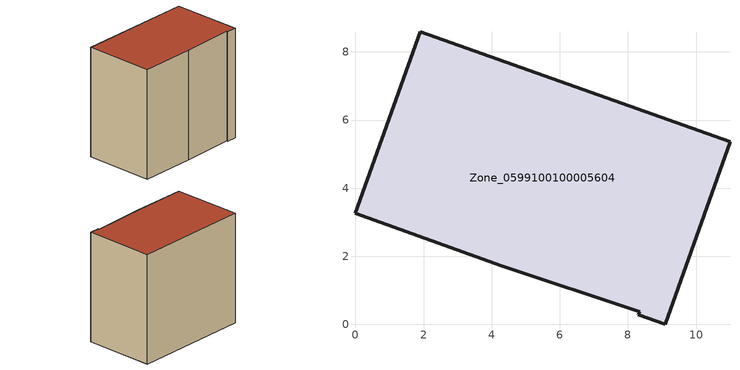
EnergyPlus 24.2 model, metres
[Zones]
Zone_0599100100005604
 floor ground (C_G): 1.9,8.6 10.99,5.37 9.09,0 8.3,0.28 8.35,0.37 4.28,1.73 0,3.27 z0.57
 wall outside (C_F): 10.99,5.37 1.9,8.6 0,3.27 4.28,1.73 8.35,0.37 8.3,0.28 9.09,0 10.99,5.37 z0.57:9.54
 roof outside (C_R): 8.3,0.28 9.09,0 10.99,5.37 1.9,8.6 0,3.27 4.28,1.73 8.35,0.37 z9.54
[BUILDING]
Pand.0599100100005604: North Axis=0; Terrain=City; Loads Convergence Tolerance Value=0.04; Temperature Convergence Tolerance Value=0.4; Solar Distribution=FullExterior; Maximum Number of Warmup Days=25; Minimum Number of Warmup Days=1
[Site:Location]
Rotterdam.The.Hague.AP_ZH_NLD Design_Conditions: Latitude=51.96; Longitude=4.45; Time Zone=1; Elevation=-4.5
[SITE:GROUNDTEMPERATURE:BUILDINGSURFACE]
18, 18, 18, 18, 18, 18, 18, 18, 18, 18, 18, 18
[MATERIAL] Thermal Absorptance=0.9; Solar Absorptance=0.7; Visible Absorptance=0.7
Name | Roughness | Thickness | Conductivity | Density | Specific Heat
G.TI.2006-2014 | MediumSmooth | 0.15 | 0.06 | 540 | 1210
F.TI.2006-2014 | Rough | 0.3 | 0.12 | 1920 | 840
R.TI.2006-2014 | MediumRough | 0.2 | 0.08 | 1500 | 1000
[CONSTRUCTION]
C_G: G.TI.2006-2014
C_F: F.TI.2006-2014
C_R: R.TI.2006-2014
[ZONE]
Zone_0599100100005604: Type=1; Multiplier=1; Ceiling Height=Autocalculate; Volume=Autocalculate; Floor Area=autocalculate; Part of Total Floor Area=Yes
[ZONEINFILTRATION:DESIGNFLOWRATE]
Infil_Zone_0599100100005604: Zone or ZoneList or Space or SpaceList=Zone_0599100100005604; Schedule=AlwaysOn; Design Flow Rate Calculation Method=Flow/Area; Flow Rate per Floor Area=0.0015; Constant Term Coefficient=1; Temperature Term Coefficient=0; Velocity Term Coefficient=0; Velocity Squared Term Coefficient=0
[HVACTEMPLATE:ZONE:IDEALLOADSAIRSYSTEM]
Zone_0599100100005604: Maximum Heating Supply Air Temperature=50; Minimum Cooling Supply Air Temperature=13; Maximum Heating Supply Air Humidity Ratio=0.0156; Minimum Cooling Supply Air Humidity Ratio=0.0077; Heating Limit=NoLimit; Cooling Limit=NoLimit; Dehumidification Control Type=ConstantSensibleHeatRatio; Cooling Sensible Heat Ratio=0.7; Dehumidification Setpoint=60; Humidification Control Type=None; Humidification Setpoint=30; Outdoor Air Method=None; Outdoor Air Flow Rate per Person=0.00944; Outdoor Air Flow Rate per Zone Floor Area=0; Outdoor Air Flow Rate per Zone=0; Demand Controlled Ventilation Type=None; Outdoor Air Economizer Type=NoEconomizer; Heat Recovery Type=None; Sensible Heat Recovery Effectiveness=0.7; Latent Heat Recovery Effectiveness=0.65
[ZONECONTROL:THERMOSTAT]
ThermostatControl_Zone_0599100100005604: Zone or ZoneList=Zone_0599100100005604; Control Type Schedule=DualSetpointControlType; Control 1=Thermostat_Zone_0599100100005604; Temperature Difference Between Cutout And Setpoint=0
[THERMOSTATSETPOINT:DUALSETPOINT]
Thermostat_Zone_0599100100005604: Heating Setpoint Temperature Schedule=HeatingSetpoint_Zone_0599100100005604; Cooling Setpoint Temperature Schedule=CoolingSetpoint_Zone_0599100100005604
[SCHEDULE:COMPACT]
HeatingSetpoint_Zone_0599100100005604: Through: 12/31, For: AllDays, Until: 24:00, 21
CoolingSetpoint_Zone_0599100100005604: Through: 12/31, For: AllDays, Until: 24:00, 24
DualSetpointControlType: Through: 12/31, For: AllDays, Until: 24:00, 4
AlwaysOn: Through: 12/31, For: AllDays, Until: 24:00, 1
